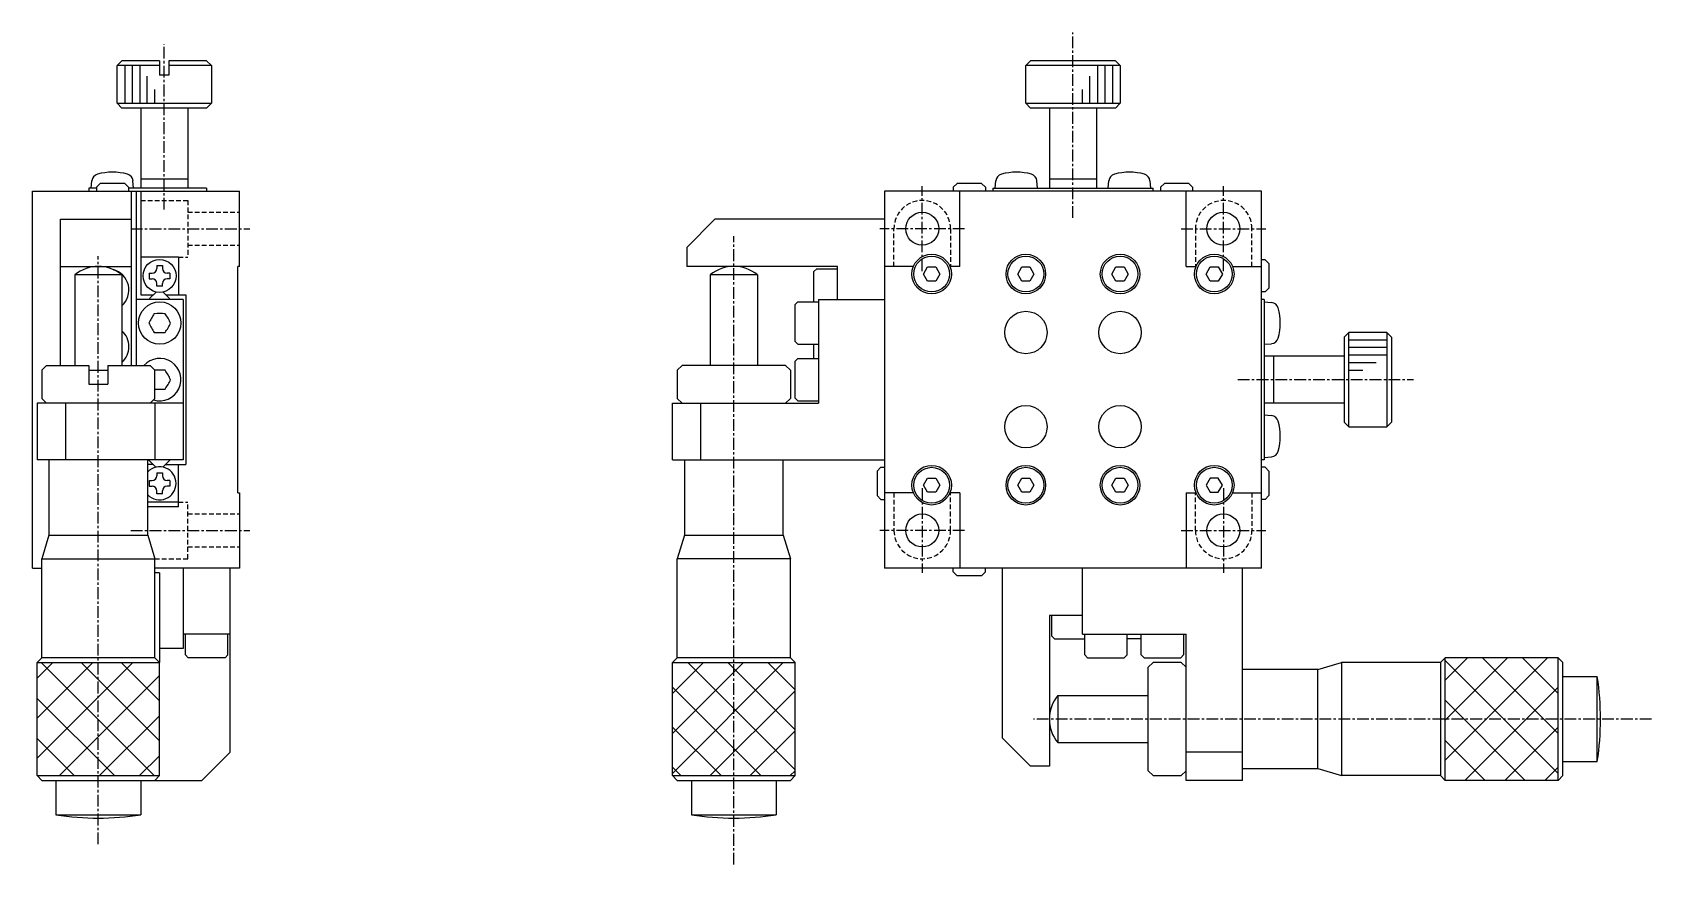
# Model space of a CAD drawing. Extents: x 57 to 392, y 48 to 204.
# Drawn here: x 219.8 to 391.7, y 83.5 to 171.7 of the extents above; entities that cross this region are included whole.
import ezdxf

# ---------------------------------------------------------------- set-up
doc = ezdxf.new("R2010")
doc.units = 0
doc.linetypes.add('CENTER', pattern=[2, 1.25, -0.25, 0.25, -0.25])
doc.linetypes.add('DASHED', pattern=[0.75, 0.5, -0.25])
doc.layers.get('0').update_dxf_attribs({"linetype": 'CONTINUOUS'})
doc.layers.add('CENTER', color=1, linetype='CENTER')

msp = doc.modelspace()

# ---------------------------------------------------------------- linework, layer by layer
at = {"color": 7, "linetype": 'CONTINUOUS'}
for p, q in [((229.33, 168.7), (228.83, 168.2)), ((233.33, 168.7), (229.33, 168.7)), ((233.33, 168.7), (233.33, 167.2)), ((238.33, 168.7), (234.33, 168.7)), ((234.33, 168.7), (234.33, 167.2)), ((238.33, 168.7), (238.83, 168.2)), ((325.79, 168.7), (325.29, 168.2)), ((334.79, 168.7), (325.79, 168.7)), ((334.79, 168.7), (335.29, 168.2)), ((233.33, 168.2), (228.83, 168.2)), ((228.83, 164.2), (228.83, 168.2)), ((234.33, 167.2), (233.33, 167.2)), ((238.83, 168.2), (234.33, 168.2)), ((238.83, 168.2), (238.83, 164.2)), ((325.29, 164.2), (325.29, 168.2)), ((335.29, 168.2), (325.29, 168.2)), ((335.29, 168.2), (335.29, 164.2)), ((228.83, 164.2), (238.83, 164.2)), ((229.33, 163.7), (228.83, 164.2)), ((238.33, 163.7), (229.33, 163.7)), ((231.33, 163.7), (231.33, 155.2)), ((236.33, 163.7), (236.33, 155.2)), ((238.83, 164.2), (238.33, 163.7)), ((325.29, 164.2), (335.29, 164.2)), ((325.79, 163.7), (325.29, 164.2)), ((334.79, 163.7), (325.79, 163.7)), ((327.79, 163.7), (327.79, 155.2)), ((332.79, 163.7), (332.79, 155.2)), ((335.29, 164.2), (334.79, 163.7)), ((219.83, 114.9), (219.83, 154.9)), ((219.83, 154.9), (241.83, 154.9)), ((226.63, 155.2), (225.83, 155.2)), ((225.83, 155.2), (225.83, 154.9)), ((226.08, 155.2), (226.15, 155.98)), ((226.63, 155.3), (227.03, 155.7)), ((226.63, 155.3), (226.63, 154.9)), ((229.63, 155.7), (227.03, 155.7)), ((229.63, 155.7), (230.03, 155.3)), ((230.03, 155.3), (230.03, 154.9)), ((238.33, 155.2), (230.03, 155.2)), ((230.33, 154.9), (230.33, 136.4)), ((230.58, 155.2), (230.51, 155.98)), ((230.83, 154.9), (230.83, 136.4)), ((231.33, 156.2), (236.33, 156.2)), ((231.33, 154.9), (231.33, 143.9)), ((238.33, 155.2), (238.33, 154.9)), ((241.83, 146.9), (241.83, 154.9)), ((350.29, 154.9), (310.29, 154.9)), ((310.29, 154.9), (310.29, 114.9)), ((317.59, 155.3), (317.99, 155.7)), ((317.59, 155.3), (317.59, 154.9)), ((320.59, 155.7), (317.99, 155.7)), ((318.29, 146.9), (318.29, 154.9)), ((320.59, 155.7), (320.99, 155.3)), ((320.99, 155.3), (320.99, 154.9)), ((321.79, 155.2), (338.79, 155.2)), ((321.79, 155.2), (321.79, 154.9)), ((322.04, 155.2), (322.11, 155.98)), ((326.54, 155.2), (326.47, 155.98)), ((327.79, 156.2), (332.79, 156.2)), ((334.04, 155.2), (334.11, 155.98)), ((338.54, 155.2), (338.47, 155.98)), ((338.79, 154.9), (338.79, 155.2)), ((339.59, 155.3), (339.99, 155.7)), ((339.59, 155.3), (339.59, 154.9)), ((342.59, 155.7), (339.99, 155.7)), ((342.29, 146.9), (342.29, 154.9)), ((342.59, 155.7), (342.99, 155.3)), ((342.99, 155.3), (342.99, 154.9)), ((350.29, 114.9), (350.29, 154.9)), ((222.83, 151.9), (230.33, 151.9)), ((222.83, 136.4), (222.83, 151.9)), ((289.29, 148.9), (292.29, 151.9)), ((310.29, 151.9), (292.29, 151.9)), ((235.33, 147.9), (231.33, 147.9)), ((235.33, 147.9), (235.33, 143.9)), ((289.29, 148.9), (289.29, 146.9)), ((222.83, 146.9), (230.33, 146.9)), ((232.23, 146.2), (232.23, 145.6)), ((232.23, 146.2), (232.53, 146.2)), ((233.03, 147), (233.03, 146.7)), ((233.03, 147), (233.63, 147)), ((233.63, 147), (233.63, 146.7)), ((234.43, 146.2), (234.13, 146.2)), ((234.43, 146.2), (234.43, 145.6)), ((241.63, 122.9), (241.63, 146.9)), ((241.83, 146.9), (241.63, 146.9)), ((305.29, 146.9), (289.29, 146.9)), ((302.79, 146.35), (303.09, 146.65)), ((302.79, 143.15), (302.79, 146.35)), ((303.09, 146.65), (305.29, 146.65)), ((305.29, 143.4), (305.29, 146.9)), ((313.35, 146.9), (310.29, 146.9)), ((314.42, 146.1), (314.85, 146.85)), ((314.85, 146.85), (315.72, 146.85)), ((315.72, 146.85), (316.15, 146.1)), ((318.29, 146.9), (317.23, 146.9)), ((324.42, 146.1), (324.85, 146.85)), ((324.85, 146.85), (325.72, 146.85)), ((325.72, 146.85), (326.15, 146.1)), ((334.42, 146.1), (334.85, 146.85)), ((334.85, 146.85), (335.72, 146.85)), ((335.72, 146.85), (336.15, 146.1)), ((342.29, 146.9), (343.35, 146.9)), ((344.42, 146.1), (344.85, 146.85)), ((344.85, 146.85), (345.72, 146.85)), ((345.72, 146.85), (346.15, 146.1)), ((347.23, 146.9), (350.29, 146.9)), ((350.69, 147.6), (350.29, 147.6)), ((351.09, 147.2), (350.69, 147.6)), ((351.09, 147.2), (351.09, 144.6)), ((229.33, 146.02), (224.33, 146.02)), ((224.33, 146.02), (224.33, 136.4)), ((229.33, 146.02), (229.33, 136.4)), ((232.23, 145.6), (232.53, 145.6)), ((233.03, 144.8), (233.03, 145.1)), ((233.63, 144.8), (233.03, 144.8)), ((233.63, 144.8), (233.63, 145.1)), ((234.43, 145.6), (234.13, 145.6)), ((296.79, 146.02), (291.79, 146.02)), ((291.79, 146.02), (291.79, 136.4)), ((296.79, 146.02), (296.79, 136.4)), ((314.85, 145.35), (314.42, 146.1)), ((315.72, 145.35), (314.85, 145.35)), ((316.15, 146.1), (315.72, 145.35)), ((324.85, 145.35), (324.42, 146.1)), ((325.72, 145.35), (324.85, 145.35)), ((326.15, 146.1), (325.72, 145.35)), ((334.85, 145.35), (334.42, 146.1)), ((335.72, 145.35), (334.85, 145.35)), ((336.15, 146.1), (335.72, 145.35)), ((344.85, 145.35), (344.42, 146.1)), ((345.72, 145.35), (344.85, 145.35)), ((346.15, 146.1), (345.72, 145.35)), ((350.69, 144.2), (351.09, 144.6)), ((235.83, 143.4), (230.83, 143.4)), ((231.33, 143.9), (232.67, 143.9)), ((232.96, 144.19), (232.27, 143.5)), ((232.27, 143.5), (232.37, 143.4)), ((233.7, 144.19), (234.39, 143.5)), ((233.99, 143.9), (236.13, 143.9)), ((234.39, 143.5), (234.29, 143.4)), ((235.83, 143.4), (235.83, 126.4)), ((236.13, 143.9), (236.13, 125.9)), ((300.79, 142.85), (301.09, 143.15)), ((300.79, 138.95), (300.79, 142.85)), ((301.09, 143.15), (303.29, 143.15)), ((303.29, 143.4), (310.29, 143.4)), ((303.29, 143.4), (303.29, 132.4)), ((350.69, 144.2), (350.29, 144.2)), ((350.59, 143.4), (350.29, 143.4)), ((350.59, 143.4), (350.59, 126.4)), ((350.59, 143.15), (351.37, 143.08)), ((359.59, 139.9), (359.09, 139.4)), ((359.09, 139.4), (359.09, 130.4)), ((363.59, 139.9), (359.59, 139.9)), ((359.59, 129.9), (359.59, 139.9)), ((363.59, 139.9), (363.59, 129.9)), ((364.09, 139.4), (363.59, 139.9)), ((364.09, 139.4), (364.09, 130.4)), ((300.79, 138.95), (301.09, 138.65)), ((301.09, 138.65), (303.29, 138.65)), ((302.79, 137.15), (302.79, 138.65)), ((350.59, 138.65), (351.37, 138.71)), ((221.33, 136.4), (220.83, 135.9)), ((220.83, 135.9), (220.83, 132.9)), ((221.33, 136.4), (225.83, 136.4)), ((225.83, 136.4), (225.83, 134.4)), ((225.83, 135.9), (227.83, 135.9)), ((227.83, 136.4), (227.83, 134.4)), ((227.83, 136.4), (232.33, 136.4)), ((232.83, 135.9), (232.33, 136.4)), ((232.83, 132.9), (232.83, 135.9)), ((288.79, 136.4), (288.29, 135.9)), ((288.29, 135.9), (288.29, 132.9)), ((299.79, 136.4), (288.79, 136.4)), ((300.29, 135.9), (299.79, 136.4)), ((300.29, 135.9), (300.29, 132.9)), ((300.79, 136.85), (301.09, 137.15)), ((300.79, 132.95), (300.79, 136.85)), ((301.09, 137.15), (303.29, 137.15)), ((359.09, 137.4), (350.59, 137.4)), ((351.59, 137.4), (351.59, 132.4)), ((225.83, 134.4), (227.83, 134.4)), ((220.33, 132.4), (220.33, 126.4)), ((235.83, 132.4), (220.33, 132.4)), ((220.83, 132.9), (221.33, 132.4)), ((223.33, 132.4), (223.33, 126.4)), ((232.33, 132.4), (232.83, 132.9)), ((232.83, 132.4), (232.83, 126.4)), ((287.79, 132.4), (303.29, 132.4)), ((287.79, 126.4), (287.79, 132.4)), ((288.29, 132.9), (288.79, 132.4)), ((290.79, 126.4), (290.79, 132.4)), ((299.79, 132.4), (300.29, 132.9)), ((300.79, 132.95), (301.09, 132.65)), ((301.09, 132.65), (303.29, 132.65)), ((359.09, 132.4), (350.59, 132.4)), ((350.59, 131.15), (351.37, 131.08)), ((359.09, 130.4), (359.59, 129.9)), ((359.59, 129.9), (363.59, 129.9)), ((364.09, 130.4), (363.59, 129.9)), ((235.83, 126.4), (220.33, 126.4)), ((221.58, 126.4), (221.58, 118.4)), ((232.08, 118.4), (232.08, 126.4)), ((232.65, 125.9), (232.08, 125.9)), ((232.94, 125.6), (232.15, 126.4)), ((233.69, 125.61), (234.47, 126.4)), ((233.97, 125.9), (236.13, 125.9)), ((235.33, 121.4), (235.33, 125.9)), ((287.79, 126.4), (310.29, 126.4)), ((289.04, 126.4), (289.04, 118.4)), ((299.54, 118.4), (299.54, 126.4)), ((309.49, 125.2), (309.89, 125.6)), ((309.89, 125.6), (310.29, 125.6)), ((350.59, 126.4), (350.29, 126.4)), ((350.69, 125.6), (350.29, 125.6)), ((350.59, 126.65), (351.37, 126.71)), ((351.09, 125.2), (350.69, 125.6)), ((232.23, 124.2), (232.23, 123.6)), ((232.23, 124.2), (232.53, 124.2)), ((233.03, 125), (233.03, 124.7)), ((233.03, 125), (233.63, 125)), ((233.63, 125), (233.63, 124.7)), ((234.43, 124.2), (234.13, 124.2)), ((234.43, 124.2), (234.43, 123.6)), ((309.49, 125.2), (309.49, 122.6)), ((314.42, 123.7), (314.85, 124.45)), ((314.85, 124.45), (315.72, 124.45)), ((315.72, 124.45), (316.15, 123.7)), ((324.42, 123.7), (324.85, 124.45)), ((324.85, 124.45), (325.72, 124.45)), ((325.72, 124.45), (326.15, 123.7)), ((334.42, 123.7), (334.85, 124.45)), ((334.85, 124.45), (335.72, 124.45)), ((335.72, 124.45), (336.15, 123.7)), ((344.85, 124.45), (344.42, 123.7)), ((345.72, 124.45), (344.85, 124.45)), ((346.15, 123.7), (345.72, 124.45)), ((351.09, 125.2), (351.09, 122.6)), ((232.23, 123.6), (232.53, 123.6)), ((233.03, 122.8), (233.03, 123.1)), ((233.63, 122.8), (233.03, 122.8)), ((233.63, 122.8), (233.63, 123.1)), ((234.43, 123.6), (234.13, 123.6)), ((241.63, 122.9), (241.83, 122.9)), ((241.83, 122.9), (241.83, 114.9)), ((309.89, 122.2), (309.49, 122.6)), ((309.89, 122.2), (310.29, 122.2)), ((313.35, 122.9), (310.29, 122.9)), ((314.85, 122.95), (314.42, 123.7)), ((315.72, 122.95), (314.85, 122.95)), ((316.15, 123.7), (315.72, 122.95)), ((318.29, 122.9), (317.23, 122.9)), ((318.29, 122.9), (318.29, 114.9)), ((324.85, 122.95), (324.42, 123.7)), ((325.72, 122.95), (324.85, 122.95)), ((326.15, 123.7), (325.72, 122.95)), ((334.85, 122.95), (334.42, 123.7)), ((335.72, 122.95), (334.85, 122.95)), ((336.15, 123.7), (335.72, 122.95)), ((342.29, 122.9), (342.29, 114.9)), ((342.29, 122.9), (343.35, 122.9)), ((344.42, 123.7), (344.85, 122.95)), ((344.85, 122.95), (345.72, 122.95)), ((345.72, 122.95), (346.15, 123.7)), ((347.23, 122.9), (350.29, 122.9)), ((350.69, 122.2), (350.29, 122.2)), ((350.69, 122.2), (351.09, 122.6)), ((235.33, 121.9), (232.08, 121.9)), ((235.33, 121.4), (232.08, 121.4)), ((221.58, 118.4), (220.83, 115.9)), ((221.58, 118.4), (232.08, 118.4)), ((232.08, 118.4), (232.83, 115.9)), ((289.04, 118.4), (288.29, 115.9)), ((289.04, 118.4), (299.54, 118.4)), ((299.54, 118.4), (300.29, 115.9)), ((220.83, 115.9), (232.83, 115.9)), ((220.83, 105.4), (220.83, 115.9)), ((232.83, 105.4), (232.83, 115.9)), ((288.29, 105.4), (288.29, 115.9)), ((300.29, 115.9), (288.29, 115.9)), ((300.29, 105.4), (300.29, 115.9)), ((219.83, 114.9), (220.83, 114.9)), ((241.83, 114.9), (232.83, 114.9)), ((233.33, 114.4), (232.83, 114.4)), ((233.33, 114.4), (233.33, 104.9)), ((235.83, 114.9), (235.83, 106.4)), ((240.83, 95.4), (240.83, 114.9)), ((350.29, 114.9), (310.29, 114.9)), ((317.59, 114.5), (317.59, 114.9)), ((317.59, 114.5), (317.99, 114.1)), ((320.59, 114.1), (317.99, 114.1)), ((320.59, 114.1), (320.99, 114.5)), ((320.99, 114.5), (320.99, 114.9)), ((322.79, 114.9), (322.79, 96.9)), ((331.29, 107.9), (331.29, 114.9)), ((348.29, 92.4), (348.29, 114.9)), ((327.79, 109.9), (327.79, 93.9)), ((331.29, 109.9), (327.79, 109.9)), ((328.04, 107.7), (328.04, 109.9)), ((240.83, 107.9), (235.83, 107.9)), ((236.08, 105.7), (236.08, 107.9)), ((240.58, 105.7), (240.58, 107.9)), ((328.34, 107.4), (328.04, 107.7)), ((328.34, 107.4), (331.54, 107.4)), ((331.29, 107.9), (342.29, 107.9)), ((331.54, 105.7), (331.54, 107.9)), ((336.04, 105.7), (336.04, 107.9)), ((337.54, 107.4), (336.04, 107.4)), ((337.54, 105.7), (337.54, 107.9)), ((342.04, 107.9), (342.04, 105.7)), ((342.29, 92.4), (342.29, 107.9)), ((220.33, 104.9), (220.83, 105.4)), ((220.33, 104.9), (233.33, 104.9)), ((220.33, 92.9), (220.33, 104.9)), ((232.83, 105.4), (220.83, 105.4)), ((232.83, 105.4), (233.33, 104.9)), ((235.83, 106.4), (233.33, 106.4)), ((233.33, 92.9), (233.33, 104.9)), ((236.38, 105.4), (236.08, 105.7)), ((240.28, 105.4), (236.38, 105.4)), ((240.28, 105.4), (240.58, 105.7)), ((287.79, 104.9), (288.29, 105.4)), ((287.79, 104.9), (300.79, 104.9)), ((287.79, 92.9), (287.79, 104.9)), ((300.29, 105.4), (288.29, 105.4)), ((300.29, 105.4), (300.79, 104.9)), ((300.79, 92.9), (300.79, 104.9)), ((331.84, 105.4), (331.54, 105.7)), ((331.84, 105.4), (335.74, 105.4)), ((335.74, 105.4), (336.04, 105.7)), ((337.84, 105.4), (337.54, 105.7)), ((337.84, 105.4), (341.74, 105.4)), ((338.79, 104.9), (338.29, 104.4)), ((341.79, 104.9), (338.79, 104.9)), ((341.74, 105.4), (342.04, 105.7)), ((341.79, 104.9), (342.29, 104.4)), ((356.29, 104.15), (358.79, 104.9)), ((369.29, 104.9), (358.79, 104.9)), ((358.79, 104.9), (358.79, 92.9)), ((369.29, 104.9), (369.79, 105.4)), ((369.29, 104.9), (369.29, 92.9)), ((381.79, 105.4), (369.79, 105.4)), ((369.79, 92.4), (369.79, 105.4)), ((381.79, 92.4), (381.79, 105.4)), ((381.79, 105.4), (382.29, 104.9)), ((382.29, 92.9), (382.29, 104.9)), ((338.29, 93.4), (338.29, 104.4)), ((356.29, 104.15), (348.29, 104.15)), ((356.29, 93.65), (356.29, 104.15)), ((382.29, 103.4), (385.95, 103.4)), ((385.95, 94.4), (385.95, 103.4)), ((328.67, 101.4), (338.29, 101.4)), ((328.67, 101.4), (328.67, 96.4)), ((322.79, 96.9), (325.79, 93.9)), ((328.67, 96.4), (338.29, 96.4)), ((237.83, 92.4), (240.83, 95.4)), ((348.29, 95.4), (342.29, 95.4)), ((220.33, 92.9), (233.33, 92.9)), ((220.33, 92.9), (220.83, 92.4)), ((233.33, 92.9), (232.83, 92.4)), ((287.79, 92.9), (300.79, 92.9)), ((287.79, 92.9), (288.29, 92.4)), ((300.79, 92.9), (300.29, 92.4)), ((327.79, 93.9), (325.79, 93.9)), ((338.29, 93.4), (338.79, 92.9)), ((338.79, 92.9), (341.79, 92.9)), ((341.79, 92.9), (342.29, 93.4)), ((348.29, 93.65), (356.29, 93.65)), ((356.29, 93.65), (358.79, 92.9)), ((369.29, 92.9), (358.79, 92.9)), ((369.79, 92.4), (369.29, 92.9)), ((381.79, 92.4), (382.29, 92.9)), ((382.29, 94.4), (385.95, 94.4)), ((220.83, 92.4), (237.83, 92.4)), ((222.33, 92.4), (222.33, 88.74)), ((231.33, 92.4), (231.33, 88.74)), ((288.29, 92.4), (300.29, 92.4)), ((289.79, 92.4), (289.79, 88.74)), ((298.79, 92.4), (298.79, 88.74)), ((348.29, 92.4), (342.29, 92.4)), ((381.79, 92.4), (369.79, 92.4)), ((369.79, 92.4), (369.79, 92.4)), ((222.33, 88.74), (231.33, 88.74)), ((289.79, 88.74), (298.79, 88.74))]:
    msp.add_line(p, q, dxfattribs=at)
at = {"color": 3, "linetype": 'CONTINUOUS'}
for p, q in [((229.63, 168.2), (229.63, 164.2)), ((230.43, 168.2), (230.43, 164.2)), ((231.23, 168.2), (231.23, 164.2)), ((232.03, 164.2), (232.03, 167.09)), ((332.09, 164.2), (332.09, 167.09)), ((332.89, 168.2), (332.89, 164.2)), ((333.69, 168.2), (333.69, 164.2)), ((334.49, 168.2), (334.49, 164.2)), ((232.83, 164.2), (232.83, 165.67)), ((331.29, 164.2), (331.29, 165.67)), ((363.59, 139.1), (359.59, 139.1)), ((363.59, 138.3), (359.59, 138.3)), ((363.59, 137.5), (359.59, 137.5)), ((359.59, 136.7), (362.48, 136.7)), ((359.59, 135.9), (361.06, 135.9)), ((221.99, 104.9), (220.33, 103.23)), ((226.24, 104.9), (220.33, 98.99)), ((230.48, 104.9), (220.33, 94.75)), ((232.77, 92.9), (220.77, 104.9)), ((232.77, 92.9), (220.77, 104.9)), ((233.33, 96.58), (225.01, 104.9)), ((233.33, 96.58), (225.01, 104.9)), ((233.33, 100.82), (229.25, 104.9)), ((233.33, 100.82), (229.25, 104.9)), ((287.79, 97.38), (295.3, 104.9)), ((287.79, 93.14), (299.54, 104.9)), ((287.79, 101.63), (291.06, 104.9)), ((289.41, 104.9), (300.79, 93.52)), ((293.65, 104.9), (300.79, 97.76)), ((297.9, 104.9), (300.79, 102)), ((369.79, 94.53), (380.65, 105.4)), ((369.79, 98.77), (376.41, 105.4)), ((369.79, 103.02), (372.17, 105.4)), ((369.79, 105.13), (381.79, 93.13)), ((373.76, 105.4), (381.79, 97.37)), ((378.01, 105.4), (381.79, 101.62)), ((233.33, 103.51), (222.72, 92.9)), ((287.79, 102.28), (297.17, 92.9)), ((291.78, 92.9), (300.79, 101.9)), ((371.89, 92.4), (381.79, 102.29)), ((228.53, 92.9), (220.33, 101.09)), ((228.53, 92.9), (220.33, 101.09)), ((369.79, 100.89), (378.28, 92.4)), ((233.33, 99.26), (226.96, 92.9)), ((287.79, 98.03), (292.93, 92.9)), ((376.14, 92.4), (381.79, 98.05)), ((224.28, 92.9), (220.33, 96.85)), ((224.28, 92.9), (220.33, 96.85)), ((296.03, 92.9), (300.79, 97.66)), ((369.79, 96.64), (374.04, 92.4)), ((233.33, 95.02), (231.21, 92.9)), ((287.79, 93.79), (288.68, 92.9)), ((300.27, 92.9), (300.79, 93.41)), ((380.38, 92.4), (381.79, 93.8))]:
    msp.add_line(p, q, dxfattribs=at)
at = {"color": 3, "linetype": 'DASHED'}
for p, q in [((231.33, 153.9), (236.33, 153.9)), ((236.33, 153.9), (236.33, 147.9)), ((236.33, 152.65), (241.83, 152.65)), ((311.29, 146.9), (311.29, 150.9)), ((317.29, 150.9), (317.29, 146.9)), ((343.29, 150.9), (343.29, 146.9)), ((349.29, 146.9), (349.29, 150.9)), ((235.33, 147.9), (236.33, 147.9)), ((236.33, 149.15), (241.83, 149.15)), ((311.29, 122.9), (311.29, 118.9)), ((317.29, 118.9), (317.29, 122.9)), ((343.29, 118.9), (343.29, 122.9)), ((349.29, 122.9), (349.29, 118.9)), ((235.33, 121.9), (236.33, 121.9)), ((236.33, 115.9), (236.33, 121.9)), ((236.33, 120.65), (241.83, 120.65)), ((236.33, 117.15), (241.83, 117.15)), ((231.33, 115.9), (236.33, 115.9))]:
    msp.add_line(p, q, dxfattribs=at)
at = {"color": 7, "linetype": 'CONTINUOUS'}
for centre, radius in [((314.29, 150.9), 1.75), ((346.26, 150.9), 1.75), ((315.29, 146.1), 2.1), ((315.29, 146.1), 1.9), ((325.29, 146.1), 2.1), ((325.29, 146.1), 1.9), ((335.29, 146.1), 2.1), ((335.29, 146.1), 1.9), ((345.29, 146.1), 2.1), ((345.29, 146.1), 1.9), ((233.33, 145.9), 1.75), ((233.35, 140.9), 2.25), ((325.29, 139.9), 2.25), ((335.29, 139.9), 2.25), ((325.29, 129.9), 2.25), ((335.29, 129.9), 2.25), ((315.29, 123.7), 2.1), ((315.29, 123.7), 1.9), ((325.29, 123.7), 2.1), ((325.29, 123.7), 1.9), ((335.29, 123.7), 2.1), ((335.29, 123.7), 1.9), ((345.29, 123.7), 2.1), ((345.29, 123.7), 1.9), ((314.29, 118.9), 1.75), ((346.26, 118.9), 1.75)]:
    msp.add_circle(centre, radius, dxfattribs=at)
for centre, radius, start, end in [((226.95, 155.91), 0.8, 105.4427, 175.0004), ((228.33, 150.9), 6, 74.5574, 105.4429), ((229.72, 155.91), 0.8, 5.0006, 74.5573), ((322.9, 155.91), 0.8, 105.4427, 174.9994), ((324.29, 150.9), 6, 74.5573, 105.4427), ((325.67, 155.91), 0.8, 4.9995, 74.5573), ((334.9, 155.91), 0.8, 105.4427, 175.0005), ((336.29, 150.9), 6, 74.5573, 105.4427), ((337.67, 155.91), 0.8, 5.0006, 74.5573), ((226.83, 142.9), 4, 51.3178, 128.6822), ((227.83, 144.4), 2.25, 311.8112, 74.9386), ((232.53, 146.7), 0.5, 270, 0), ((234.13, 146.7), 0.5, 180, 270), ((294.29, 142.9), 4, 51.3177, 128.6822), ((232.53, 145.1), 0.5, 0, 90), ((234.13, 145.1), 0.5, 90, 180), ((351.3, 142.28), 0.8, 15.4427, 84.9994), ((241.13, 136.41), 10, 146.6971, 153.3163), ((233.35, 131.91), 10, 86.6971, 93.3163), ((225.57, 136.4), 10, 26.6971, 33.3163), ((346.29, 140.9), 6, 344.5572, 15.4427), ((227.83, 138.4), 2.25, 311.8114, 48.1886), ((241.13, 145.39), 10, 206.6971, 213.3163), ((233.35, 149.88), 10, 266.6971, 273.3163), ((225.57, 145.39), 10, 326.6971, 333.3163), ((351.3, 139.51), 0.8, 274.9995, 344.5573), ((233.35, 134.9), 2.25, 252.7317, 138.1901), ((233.35, 125.91), 10, 86.6971, 92.9847), ((225.57, 130.4), 10, 26.6971, 33.3163), ((225.57, 139.39), 10, 326.6971, 333.3163), ((233.35, 143.88), 10, 267.1408, 273.3163), ((351.3, 130.28), 0.8, 15.4427, 85.0005), ((346.29, 128.9), 6, 344.5573, 15.4428), ((351.3, 127.51), 0.8, 275.0006, 344.5573), ((233.33, 123.9), 1.75, 224.4151, 135.5849), ((232.53, 124.7), 0.5, 270, 0), ((234.13, 124.7), 0.5, 180, 270), ((232.53, 123.1), 0.5, 0, 90), ((234.13, 123.1), 0.5, 90, 180), ((356.29, 98.9), 30, 351.373, 8.627), ((331.79, 98.9), 4, 141.3178, 218.6822), ((226.83, 118.4), 30, 261.373, 278.627), ((294.29, 118.4), 30, 261.373, 278.627)]:
    msp.add_arc(centre, radius, start, end, dxfattribs=at)
at = {"color": 3, "linetype": 'DASHED'}
for centre, start, end in [((314.29, 150.9), 0, 180), ((346.29, 150.9), 360, 180), ((314.29, 118.9), 180, 360), ((346.29, 118.9), 180, 0)]:
    msp.add_arc(centre, 3, start, end, dxfattribs=at)
at = {"layer": 'CENTER', "color": 1, "linetype": 'CENTER'}
for p, q in [((233.83, 152.94), (233.83, 170.48)), ((330.29, 152.04), (330.29, 171.72)), ((314.29, 146.4), (314.29, 155.4)), ((346.26, 146.4), (346.26, 155.4)), ((230.27, 150.9), (242.93, 150.9)), ((294.29, 83.47), (294.29, 150.13)), ((318.79, 150.9), (309.79, 150.9)), ((341.76, 150.9), (350.76, 150.9)), ((226.83, 85.63), (226.83, 147.99)), ((347.78, 134.9), (366.43, 134.9)), ((314.29, 123.4), (314.29, 114.4)), ((346.26, 123.4), (346.26, 114.4)), ((230.27, 118.9), (242.93, 118.9)), ((318.79, 118.9), (309.79, 118.9)), ((341.76, 118.9), (350.76, 118.9)), ((391.71, 98.9), (326.09, 98.9))]:
    msp.add_line(p, q, dxfattribs=at)

doc.saveas('drawing.dxf')
